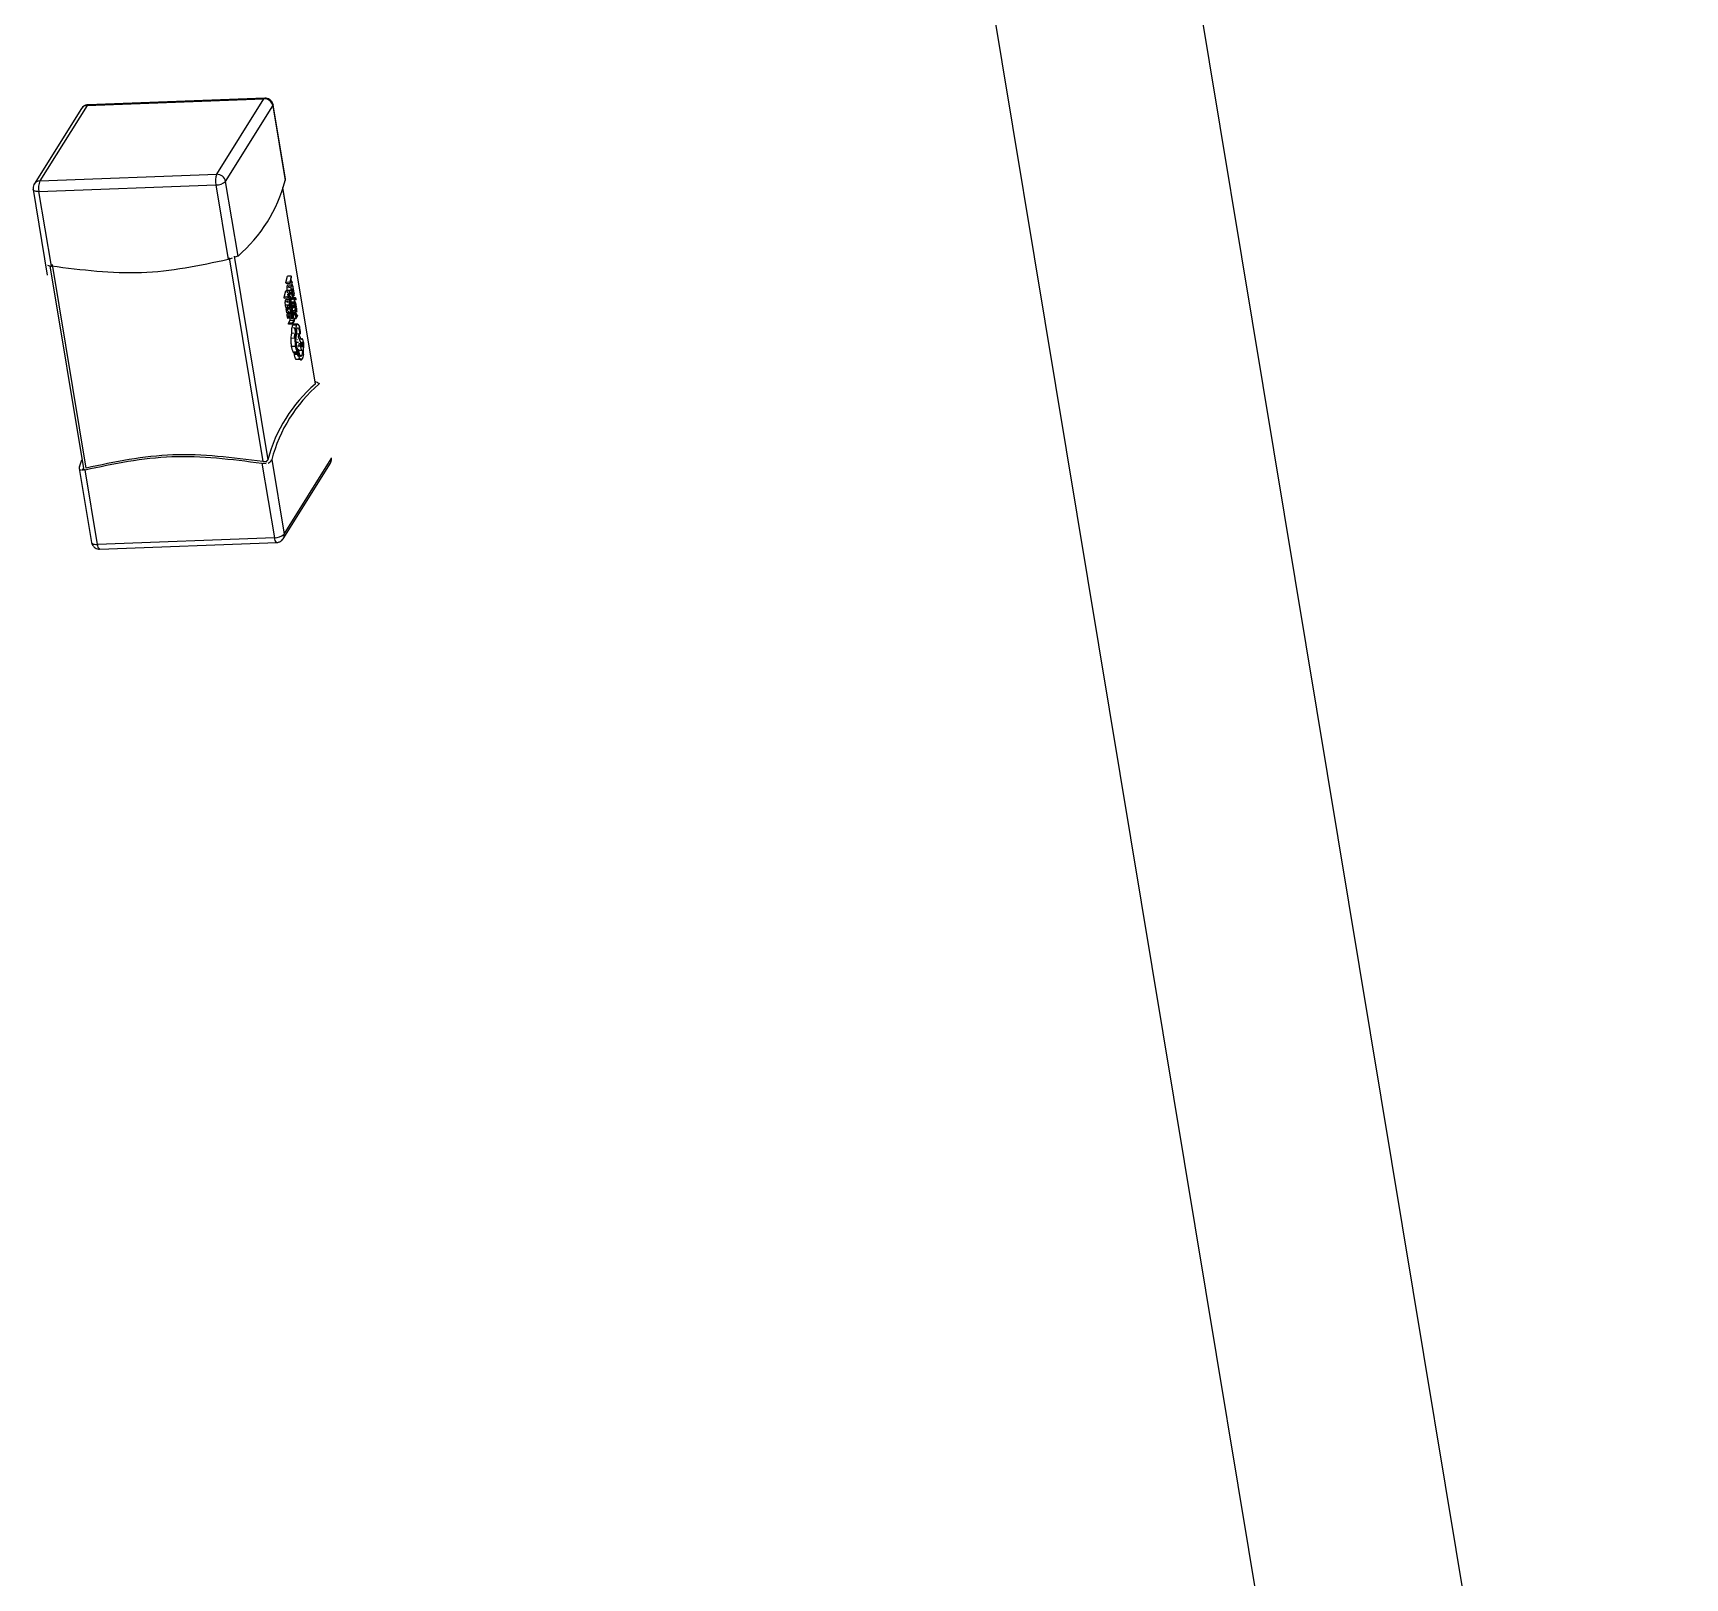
# Model space of a CAD drawing. Header units: millimetres. Extents: x -294 to 2792, y 5 to 1659.
# Drawn here: x 719.866 to 720.687, y 558.675 to 559.442 of the extents above; entities that cross this region are included whole.
import ezdxf

# ---------------------------------------------------------------- set-up
doc = ezdxf.new("R2010")
doc.units = ezdxf.units.MM
doc.layers.get('0').update_dxf_attribs({"lineweight": 18})

msp = doc.modelspace()

# ---------------------------------------------------------------- linework, layer by layer
at = {"color": 7, "linetype": 'Continuous', "lineweight": 25}
for p, q in [((720.6869, 558.00365), (720.23396, 560.7367)), ((720.1524, 560.60634), (720.60534, 557.87329)), ((719.89324, 559.40642), (719.98111, 559.40971)), ((719.98156, 559.41006), (719.8937, 559.40677)), ((719.95766, 559.37224), (719.98111, 559.40971)), ((719.89045, 559.40489), (719.867, 559.36742)), ((719.89324, 559.40642), (719.86979, 559.36894)), ((719.89378, 559.4067), (719.89319, 559.40672)), ((719.96208, 559.36873), (719.98553, 559.40621)), ((719.98553, 559.40621), (719.99168, 559.36912)), ((719.99176, 559.36991), (719.98566, 559.40672)), ((719.86979, 559.36894), (719.95766, 559.37224)), ((719.96823, 559.33164), (719.96208, 559.36873)), ((719.99168, 559.36912), (719.99174, 559.36991)), ((719.86645, 559.36464), (719.87349, 559.32215)), ((719.86938, 559.36366), (719.95724, 559.36696)), ((719.87552, 559.32658), (719.86938, 559.36366)), ((719.95724, 559.36696), (719.96339, 559.32987)), ((719.99036, 559.3655), (720.00651, 559.26801)), ((719.99244, 559.35358), (719.99043, 559.36569)), ((719.87475, 559.32676), (719.89143, 559.22612)), ((719.89278, 559.22635), (719.87603, 559.32739)), ((719.96536, 559.3306), (719.96339, 559.32987)), ((719.9639, 559.33069), (719.98064, 559.22964)), ((719.96632, 559.33157), (719.98306, 559.23053)), ((719.992, 559.31858), (719.9928, 559.32165)), ((719.99391, 559.31865), (719.992, 559.31858)), ((719.99208, 559.31807), (719.992, 559.31858)), ((719.99208, 559.31807), (719.99399, 559.31814)), ((719.99226, 559.31858), (719.99218, 559.31852)), ((719.99471, 559.32172), (719.9928, 559.32165)), ((719.99293, 559.31875), (719.99327, 559.31884)), ((719.99471, 559.32172), (719.99391, 559.31865)), ((719.99391, 559.31865), (719.99399, 559.31814)), ((719.99399, 559.31814), (719.99527, 559.31838)), ((719.99415, 559.31878), (719.99409, 559.31859)), ((719.99409, 559.31859), (719.99417, 559.31865)), ((719.9941, 559.31865), (719.99417, 559.31865)), ((719.99414, 559.31876), (719.99469, 559.31878)), ((719.99449, 559.32003), (719.99415, 559.31878)), ((719.99417, 559.31865), (719.99469, 559.31878)), ((719.99469, 559.31878), (719.99449, 559.32003)), ((719.99458, 559.32036), (719.9948, 559.32119)), ((719.99484, 559.31882), (719.99458, 559.32036)), ((719.9948, 559.32119), (719.99471, 559.32172)), ((719.99518, 559.31891), (719.99482, 559.3189)), ((719.99518, 559.31891), (719.99484, 559.31882)), ((719.99527, 559.31838), (719.99518, 559.31891)), ((719.99113, 559.3113), (719.99193, 559.31438)), ((719.99304, 559.31138), (719.99113, 559.3113)), ((719.99121, 559.31079), (719.99113, 559.3113)), ((719.99121, 559.31079), (719.99312, 559.31086)), ((719.99139, 559.3113), (719.9913, 559.31124)), ((719.99384, 559.31445), (719.99193, 559.31438)), ((719.99389, 559.31005), (719.99198, 559.30998)), ((719.99205, 559.31147), (719.99239, 559.31157)), ((719.99246, 559.31004), (719.99395, 559.31009)), ((719.99449, 559.31618), (719.99258, 559.31611)), ((719.99268, 559.31449), (719.99258, 559.31611)), ((719.99459, 559.31456), (719.99268, 559.31449)), ((719.99285, 559.31343), (719.99268, 559.31449)), ((719.99477, 559.31733), (719.99286, 559.31726)), ((719.99298, 559.31264), (719.9931, 559.31283)), ((719.9933, 559.31073), (719.99298, 559.31264)), ((719.99384, 559.31445), (719.99304, 559.31138)), ((719.99304, 559.31138), (719.99312, 559.31086)), ((719.99312, 559.31086), (719.99439, 559.31111)), ((719.99327, 559.3115), (719.99321, 559.31132)), ((719.99321, 559.31132), (719.9933, 559.31137)), ((719.99323, 559.31137), (719.9933, 559.31137)), ((719.99361, 559.31275), (719.99327, 559.3115)), ((719.99327, 559.31148), (719.99382, 559.3115)), ((719.9933, 559.31137), (719.99382, 559.3115)), ((719.99521, 559.3108), (719.9933, 559.31073)), ((719.99331, 559.31684), (719.9936, 559.31591)), ((719.99334, 559.31731), (719.99482, 559.31737)), ((719.99334, 559.3114), (719.99367, 559.31193)), ((719.99345, 559.31326), (719.99357, 559.31345)), ((719.99367, 559.31193), (719.99345, 559.31326)), ((719.99382, 559.3115), (719.99361, 559.31275)), ((719.99368, 559.3107), (719.99473, 559.31086)), ((719.99376, 559.31022), (719.99368, 559.3107)), ((719.9937, 559.31309), (719.99393, 559.31392)), ((719.99396, 559.31154), (719.9937, 559.31309)), ((719.99501, 559.3129), (719.99374, 559.31286)), ((719.99536, 559.31333), (719.99375, 559.31327)), ((719.99413, 559.31023), (719.99376, 559.31022)), ((719.99489, 559.31271), (719.99377, 559.31267)), ((719.99379, 559.31212), (719.99414, 559.31268)), ((719.99476, 559.3135), (719.9938, 559.31346)), ((719.99393, 559.31392), (719.99384, 559.31445)), ((719.99389, 559.31419), (719.99401, 559.31438)), ((719.99414, 559.31268), (719.99389, 559.31419)), ((719.9943, 559.31164), (719.99395, 559.31162)), ((719.9943, 559.31164), (719.99396, 559.31154)), ((719.99402, 559.30868), (719.99446, 559.31026)), ((719.99567, 559.31029), (719.99414, 559.31023)), ((719.99439, 559.31111), (719.9943, 559.31164)), ((719.99446, 559.31026), (719.99451, 559.31043)), ((719.99449, 559.31618), (719.99459, 559.31456)), ((719.99463, 559.31596), (719.99486, 559.31683)), ((719.99471, 559.31473), (719.99463, 559.31596)), ((719.99467, 559.31541), (719.9956, 559.31545)), ((719.9948, 559.31417), (719.99471, 559.31473)), ((719.99476, 559.3135), (719.9958, 559.31516)), ((719.99548, 559.31352), (719.99476, 559.31349)), ((719.9956, 559.31545), (719.9948, 559.31417)), ((719.99502, 559.31008), (719.99484, 559.31039)), ((719.99486, 559.31683), (719.99522, 559.31692)), ((719.99501, 559.3129), (719.99489, 559.31271)), ((719.99525, 559.31147), (719.99501, 559.3129)), ((719.99505, 559.30979), (719.99502, 559.31008)), ((719.99558, 559.312), (719.99517, 559.31199)), ((719.99521, 559.3108), (719.99625, 559.31246)), ((719.99559, 559.31077), (719.99521, 559.31076)), ((719.99522, 559.31692), (719.99551, 559.31599)), ((719.9958, 559.31427), (719.99523, 559.31425)), ((719.99558, 559.312), (719.99525, 559.31147)), ((719.99664, 559.31093), (719.99526, 559.31088)), ((719.99592, 559.31446), (719.99535, 559.31443)), ((719.99548, 559.31352), (719.99536, 559.31333)), ((719.99536, 559.31333), (719.99558, 559.312)), ((719.9957, 559.31219), (719.99548, 559.31352)), ((719.99551, 559.31599), (719.9956, 559.31545)), ((719.99664, 559.31093), (719.99559, 559.31077)), ((719.99559, 559.31077), (719.99567, 559.31029)), ((719.99561, 559.31273), (719.99605, 559.31275)), ((719.9958, 559.31516), (719.99563, 559.31618)), ((719.99567, 559.31029), (719.99635, 559.31046)), ((719.99605, 559.31275), (719.9957, 559.31219)), ((719.99637, 559.31033), (719.99573, 559.31031)), ((719.99592, 559.31446), (719.9958, 559.31427)), ((719.9958, 559.31427), (719.99605, 559.31275)), ((719.99637, 559.31033), (719.99593, 559.30875)), ((719.99601, 559.30823), (719.99658, 559.31045)), ((719.99642, 559.3105), (719.99635, 559.31046)), ((719.99642, 559.3105), (719.99637, 559.31033)), ((719.99693, 559.31015), (719.9965, 559.31014)), ((719.99658, 559.31045), (719.99675, 559.31046)), ((719.99675, 559.31046), (719.99693, 559.31015)), ((719.99693, 559.31015), (719.99696, 559.30986)), ((719.99696, 559.30986), (719.99707, 559.31005)), ((719.99707, 559.31005), (719.99704, 559.31037)), ((719.99362, 559.3089), (719.99171, 559.30883)), ((719.9918, 559.30721), (719.99171, 559.30883)), ((719.99371, 559.30728), (719.9918, 559.30721)), ((719.99198, 559.30615), (719.9918, 559.30721)), ((719.99389, 559.30622), (719.99198, 559.30615)), ((719.99211, 559.30537), (719.99223, 559.30556)), ((719.99402, 559.30544), (719.99211, 559.30537)), ((719.99243, 559.30345), (719.99211, 559.30537)), ((719.99414, 559.30563), (719.99223, 559.30556)), ((719.99434, 559.30352), (719.99243, 559.30345)), ((719.99244, 559.30957), (719.99273, 559.30864)), ((719.99247, 559.30412), (719.9928, 559.30465)), ((719.99257, 559.30275), (719.99271, 559.30297)), ((719.99448, 559.30282), (719.99257, 559.30275)), ((719.99268, 559.3018), (719.99257, 559.30275)), ((719.99258, 559.30598), (719.9927, 559.30617)), ((719.99449, 559.30605), (719.99258, 559.30598)), ((719.9928, 559.30465), (719.99258, 559.30598)), ((719.99459, 559.30187), (719.99268, 559.3018)), ((719.99462, 559.30305), (719.99271, 559.30297)), ((719.99292, 559.30484), (719.99327, 559.3054)), ((719.99301, 559.30692), (719.99313, 559.30711)), ((719.99327, 559.3054), (719.99301, 559.30692)), ((719.99342, 559.30409), (719.99354, 559.3043)), ((719.99364, 559.30325), (719.99342, 559.30409)), ((719.99346, 559.30128), (719.99369, 559.30212)), ((719.99362, 559.3089), (719.99371, 559.30728)), ((719.99555, 559.30332), (719.99364, 559.30325)), ((719.99369, 559.30212), (719.99364, 559.30325)), ((719.99371, 559.30728), (719.99389, 559.30622)), ((719.99376, 559.30868), (719.99398, 559.30955)), ((719.99384, 559.30745), (719.99376, 559.30868)), ((719.99379, 559.30813), (719.99473, 559.30817)), ((719.99393, 559.30689), (719.99384, 559.30745)), ((719.99389, 559.30622), (719.99493, 559.30788)), ((719.99461, 559.30624), (719.99389, 559.30622)), ((719.99473, 559.30817), (719.99393, 559.30689)), ((719.99398, 559.30955), (719.99435, 559.30964)), ((719.9941, 559.30816), (719.99402, 559.30868)), ((719.99414, 559.30563), (719.99402, 559.30544)), ((719.99402, 559.30544), (719.99434, 559.30352)), ((719.99438, 559.30419), (719.99414, 559.30563)), ((719.99418, 559.30781), (719.9943, 559.30802)), ((719.99425, 559.30713), (719.99418, 559.30781)), ((719.99443, 559.30649), (719.99425, 559.30713)), ((719.99471, 559.30472), (719.99429, 559.30471)), ((719.99434, 559.30352), (719.99537, 559.30518)), ((719.99435, 559.30964), (719.99464, 559.30871)), ((719.99492, 559.30699), (719.99436, 559.30697)), ((719.99471, 559.30472), (719.99438, 559.30419)), ((719.99464, 559.30645), (719.99443, 559.30649)), ((719.99504, 559.30718), (719.99447, 559.30716)), ((719.99462, 559.30305), (719.99448, 559.30282)), ((719.99448, 559.30282), (719.99459, 559.30187)), ((719.99461, 559.30624), (719.99449, 559.30605)), ((719.99458, 559.30843), (719.99468, 559.30878)), ((719.99459, 559.30767), (719.99458, 559.30843)), ((719.9946, 559.30712), (719.99459, 559.30767)), ((719.99471, 559.30207), (719.99462, 559.30305)), ((719.99464, 559.30871), (719.99473, 559.30817)), ((719.99491, 559.30371), (719.99468, 559.30451)), ((719.99469, 559.30236), (719.99481, 559.30255)), ((719.995, 559.30045), (719.99469, 559.30236)), ((719.99499, 559.30124), (719.99471, 559.30207)), ((719.99472, 559.30414), (719.99533, 559.30417)), ((719.99474, 559.30546), (719.99518, 559.30547)), ((719.99493, 559.30788), (719.99476, 559.3089)), ((719.99593, 559.30875), (719.99479, 559.30871)), ((719.99481, 559.30592), (719.99528, 559.30668)), ((719.99518, 559.30547), (719.99483, 559.30491)), ((719.99545, 559.30437), (719.99485, 559.30435)), ((719.99601, 559.30823), (719.99488, 559.30819)), ((719.99505, 559.30473), (719.99489, 559.30546)), ((719.99621, 559.30809), (719.9949, 559.30804)), ((719.99609, 559.30789), (719.9949, 559.30784)), ((719.99504, 559.30718), (719.99492, 559.30699)), ((719.99492, 559.30699), (719.99518, 559.30547)), ((719.99502, 559.30705), (719.99496, 559.30793)), ((719.9966, 559.30458), (719.99496, 559.30452)), ((719.99616, 559.30721), (719.99504, 559.30716)), ((719.99537, 559.30518), (719.99504, 559.30718)), ((719.99634, 559.30656), (719.99515, 559.30652)), ((719.99655, 559.30652), (719.99516, 559.30647)), ((719.99516, 559.30298), (719.99527, 559.30317)), ((719.99538, 559.30165), (719.99516, 559.30298)), ((719.99672, 559.30599), (719.99525, 559.30593)), ((719.99545, 559.30437), (719.99533, 559.30417)), ((719.99533, 559.30417), (719.99555, 559.30332)), ((719.9956, 559.30219), (719.99537, 559.30135)), ((719.99568, 559.30344), (719.99545, 559.30437)), ((719.99546, 559.30086), (719.99575, 559.30194)), ((719.99549, 559.30184), (719.99584, 559.3024)), ((719.99555, 559.30332), (719.9956, 559.30219)), ((719.99559, 559.30391), (719.99571, 559.3041)), ((719.99584, 559.3024), (719.99559, 559.30391)), ((719.99682, 559.30378), (719.99561, 559.30373)), ((719.99575, 559.30194), (719.99568, 559.30344)), ((719.99718, 559.30324), (719.9957, 559.30318)), ((719.99707, 559.30305), (719.9957, 559.303)), ((719.99672, 559.30262), (719.99572, 559.30259)), ((719.9966, 559.30243), (719.99573, 559.3024)), ((719.99593, 559.30875), (719.99601, 559.30823)), ((719.99649, 559.3085), (719.99608, 559.30848)), ((719.99621, 559.30809), (719.99609, 559.30789)), ((719.99609, 559.30789), (719.99616, 559.30721)), ((719.99616, 559.30721), (719.99634, 559.30656)), ((719.99659, 559.30885), (719.99617, 559.30883)), ((719.99627, 559.30733), (719.99621, 559.30809)), ((719.99636, 559.30701), (719.99627, 559.30733)), ((719.99719, 559.30675), (719.9963, 559.30672)), ((719.99634, 559.30656), (719.99655, 559.30652)), ((719.99696, 559.30986), (719.99642, 559.30984)), ((719.99659, 559.30885), (719.99649, 559.3085)), ((719.99649, 559.3085), (719.9965, 559.30774)), ((719.9965, 559.30774), (719.99651, 559.30719)), ((719.99655, 559.30652), (719.99664, 559.30684)), ((719.9968, 559.30881), (719.99658, 559.3088)), ((719.9968, 559.30881), (719.99659, 559.30885)), ((719.99672, 559.30262), (719.9966, 559.30243)), ((719.9966, 559.30243), (719.99691, 559.30052)), ((719.99665, 559.30757), (719.99663, 559.30816)), ((719.99664, 559.30684), (719.99665, 559.30757)), ((719.99693, 559.30712), (719.99664, 559.30711)), ((719.99696, 559.3048), (719.9967, 559.30479)), ((719.99719, 559.30675), (719.99672, 559.30599)), ((719.99695, 559.30119), (719.99672, 559.30262)), ((719.99699, 559.30813), (719.9968, 559.30881)), ((719.9968, 559.30553), (719.99696, 559.3048)), ((719.99682, 559.30378), (719.99694, 559.30398)), ((719.99684, 559.3042), (719.9972, 559.30422)), ((719.99762, 559.30418), (719.99686, 559.30415)), ((719.99687, 559.308), (719.99693, 559.30712)), ((719.99729, 559.30172), (719.99687, 559.30171)), ((719.9969, 559.30569), (719.99697, 559.30581)), ((719.99703, 559.30511), (719.9969, 559.30569)), ((719.99691, 559.30052), (719.99795, 559.30218)), ((719.99693, 559.30712), (719.99706, 559.30734)), ((719.9975, 559.30399), (719.99693, 559.30397)), ((719.99729, 559.30172), (719.99695, 559.30119)), ((719.9973, 559.30544), (719.99696, 559.30543)), ((719.99706, 559.30734), (719.99699, 559.30813)), ((719.99715, 559.30585), (719.997, 559.30584)), ((719.99732, 559.30503), (719.99705, 559.30502)), ((719.99718, 559.30324), (719.99707, 559.30305)), ((719.99713, 559.30475), (719.99726, 559.30476)), ((719.9974, 559.30191), (719.99718, 559.30324)), ((719.99727, 559.30629), (719.99719, 559.30675)), ((719.99732, 559.30245), (719.99775, 559.30247)), ((719.99775, 559.30247), (719.9974, 559.30191)), ((719.99762, 559.30418), (719.9975, 559.30399)), ((719.99497, 559.30075), (719.99306, 559.30068)), ((719.99308, 559.30117), (719.99346, 559.30128)), ((719.99328, 559.2983), (719.9942, 559.29977)), ((719.99519, 559.29837), (719.99328, 559.2983)), ((719.99336, 559.29782), (719.99328, 559.2983)), ((719.99527, 559.29789), (719.99336, 559.29782)), ((719.99395, 559.30125), (719.99407, 559.30144)), ((719.9942, 559.29977), (719.99395, 559.30125)), ((719.9942, 559.29977), (719.99611, 559.29984)), ((719.99537, 559.30135), (719.99499, 559.30124)), ((719.99504, 559.30112), (719.99538, 559.30165)), ((719.99611, 559.29984), (719.99519, 559.29837)), ((719.99519, 559.29837), (719.99527, 559.29789)), ((719.99527, 559.29789), (719.99631, 559.29955)), ((719.99552, 559.29742), (719.99743, 559.29749)), ((719.99586, 559.30132), (719.99558, 559.30131)), ((719.99598, 559.30151), (719.99563, 559.30149)), ((719.99598, 559.30151), (719.99586, 559.30132)), ((719.99586, 559.30132), (719.99611, 559.29984)), ((719.99631, 559.29955), (719.99598, 559.30151)), ((719.99789, 559.29785), (719.99598, 559.29778)), ((719.99691, 559.30052), (719.99615, 559.30049)), ((719.99688, 559.29363), (719.99668, 559.29482)), ((719.9986, 559.29489), (719.99879, 559.2937)), ((719.99879, 559.2937), (719.99881, 559.29353)), ((719.99928, 559.29421), (719.99902, 559.29577)), ((719.99464, 559.29091), (719.99655, 559.29098)), ((719.99676, 559.28678), (719.99485, 559.28671)), ((719.99689, 559.29334), (719.99498, 559.29327)), ((719.99622, 559.29146), (719.99647, 559.29291)), ((719.99732, 559.28875), (719.99622, 559.29146)), ((719.99827, 559.28879), (719.99732, 559.28875)), ((719.99838, 559.29298), (719.99747, 559.29294)), ((719.99751, 559.29268), (719.99747, 559.29289)), ((719.99763, 559.29008), (719.9977, 559.2902)), ((719.99786, 559.28709), (719.99977, 559.28716)), ((719.99838, 559.29298), (719.99813, 559.29154)), ((719.99813, 559.29154), (719.99923, 559.28882)), ((719.99954, 559.29015), (719.99838, 559.29298)), ((720.00035, 559.28808), (719.99844, 559.28801)), ((719.99961, 559.29027), (719.99949, 559.29027)), ((719.99961, 559.29027), (719.99954, 559.29015)), ((719.99757, 559.28407), (719.99566, 559.284)), ((719.99618, 559.28336), (719.99566, 559.284)), ((719.99809, 559.28343), (719.99618, 559.28336)), ((719.99626, 559.28273), (719.99618, 559.28336)), ((719.99817, 559.2828), (719.99626, 559.28273)), ((719.99903, 559.28033), (719.99712, 559.28026)), ((719.99757, 559.28407), (719.99809, 559.28343)), ((719.99809, 559.28343), (719.99817, 559.2828)), ((720.00008, 559.28043), (719.99817, 559.28036)), ((719.99861, 559.28353), (719.99849, 559.28511)), ((720.0002, 559.28474), (719.99852, 559.28468)), ((719.99979, 559.28207), (719.99908, 559.28205)), ((720.00651, 559.26801), (720.00659, 559.26813)), ((719.88947, 559.22702), (719.89071, 559.23046)), ((719.98013, 559.22883), (719.98628, 559.19174)), ((719.98013, 559.22883), (719.98225, 559.22868)), ((719.98219, 559.22962), (719.98263, 559.22927)), ((719.98497, 559.2306), (719.99112, 559.19352)), ((719.99069, 559.19125), (720.01414, 559.22873)), ((719.99112, 559.19352), (720.01457, 559.231)), ((719.88939, 559.22623), (719.89549, 559.18943)), ((719.89094, 559.22584), (719.89163, 559.22623)), ((719.89841, 559.18845), (719.89227, 559.22554)), ((719.98628, 559.19174), (719.89841, 559.18845)), ((719.89958, 559.18608), (719.98745, 559.18938)), ((719.98719, 559.18945), (719.98795, 559.18943))]:
    msp.add_line(p, q, dxfattribs=at)
for points in [[(719.98566, 559.40672), (719.98566, 559.40652), (719.98553, 559.40621)], [(719.86938, 559.36366), (719.86865, 559.36367), (719.86799, 559.36373), (719.86743, 559.36386), (719.86697, 559.36404), (719.86665, 559.36427), (719.86648, 559.36454), (719.86645, 559.36464)], [(720.01457, 559.231), (720.01469, 559.23131), (720.01469, 559.23151)], [(719.89549, 559.18943), (719.89551, 559.18933), (719.89569, 559.18906), (719.89601, 559.18883), (719.89646, 559.18865), (719.89703, 559.18852), (719.89769, 559.18846), (719.89841, 559.18845)]]:
    msp.add_lwpolyline(points, dxfattribs=at)
for centre, radius, start, end in [((719.98162, 559.40951), 0.000558, 96.05279, 158.15447), ((719.98125, 559.40535), 0.00437, 11.31627, 91.88831), ((719.89328, 559.40304), 0.00338, 90.72753, 146.77623), ((719.89376, 559.40621), 0.000559, 96.55422, 158.07791), ((719.86983, 559.36556), 0.00338, 90.73465, 146.39965), ((719.87847, 559.36561), 0.0093, 158.96821, 192.05159), ((719.96634, 559.3689), 0.0093, 158.96821, 192.05159), ((719.95752, 559.37369), 0.00674, 267.64387, 312.58732), ((719.9578, 559.36787), 0.00437, 11.31627, 91.88831), ((719.91965, 559.38811), 0.07449, 310.70311, 345.22918), ((720.05509, 559.21154), 0.07449, 130.70311, 165.22918), ((720.057, 559.21161), 0.07449, 130.70311, 165.22918), ((720.01139, 559.23042), 0.00323, 328.3562, 10.17537), ((719.90104, 559.18828), 0.00263, 176.18542, 236.38044), ((719.98892, 559.19157), 0.00264, 176.26832, 236.15225), ((719.98656, 559.19848), 0.00674, 267.64387, 312.58732), ((719.98794, 559.19295), 0.00323, 327.97238, 10.17993)]:
    msp.add_arc(centre, radius, start, end, dxfattribs=at)
for points, knots in [([(719.98562, 559.40671), (719.98562, 559.40679), (719.98562, 559.40736), (719.98506, 559.40839), (719.98401, 559.40944), (719.98278, 559.41003), (719.98198, 559.41), (719.98165, 559.40999)], [0, 0, 0, 0, 0.000222355, 0.001769783, 0.003367399, 0.004781718, 0.005795422, 0.005795422, 0.005795422, 0.005795422]), ([(719.89319, 559.40672), (719.8927, 559.40658), (719.89196, 559.40637), (719.89105, 559.4057), (719.8907, 559.40519), (719.8905, 559.4049)], [0, 0, 0, 0, 0.001520036, 0.002319337, 0.003382694, 0.003382694, 0.003382694, 0.003382694]), ([(719.86705, 559.36742), (719.86699, 559.36736), (719.86665, 559.36693), (719.86636, 559.36595), (719.86644, 559.36506), (719.86648, 559.36464)], [0, 0, 0, 0, 0.000247285, 0.001684348, 0.002966857, 0.002966857, 0.002966857, 0.002966857]), ([(719.96823, 559.33164), (719.96805, 559.33156), (719.96769, 559.33138), (719.96691, 559.33119), (719.96641, 559.3311), (719.96632, 559.33109)], [0, 0, 0, 0, 0.000895094, 0.001790491, 0.002004002, 0.002004002, 0.002004002, 0.002004002]), ([(719.99171, 559.30883), (719.99174, 559.30907), (719.99179, 559.30956), (719.99192, 559.30984), (719.99198, 559.30998)], [0, 0, 0, 0, 0.000582269, 0.001194799, 0.001194799, 0.001194799, 0.001194799]), ([(719.99198, 559.30998), (719.99206, 559.31007), (719.99222, 559.31024), (719.99238, 559.3101), (719.99246, 559.31004)], [0, 0, 0, 0, 0.0003449408, 0.0006698384, 0.0006698384, 0.0006698384, 0.0006698384]), ([(719.99258, 559.31611), (719.99261, 559.31635), (719.99266, 559.31684), (719.99279, 559.31711), (719.99286, 559.31726)], [0, 0, 0, 0, 0.000582269, 0.001194799, 0.001194799, 0.001194799, 0.001194799]), ([(719.99286, 559.31726), (719.99294, 559.31735), (719.99309, 559.31752), (719.99326, 559.31738), (719.99334, 559.31731)], [0, 0, 0, 0, 0.0003449408, 0.0006698384, 0.0006698384, 0.0006698384, 0.0006698384]), ([(719.99389, 559.31005), (719.99383, 559.30991), (719.9937, 559.30963), (719.99365, 559.30914), (719.99362, 559.3089)], [0, 0, 0, 0, 0.000612531, 0.001194799, 0.001194799, 0.001194799, 0.001194799]), ([(719.99437, 559.31011), (719.99429, 559.31018), (719.99413, 559.31031), (719.99397, 559.31014), (719.99389, 559.31005)], [0, 0, 0, 0, 0.0003248977, 0.0006698384, 0.0006698384, 0.0006698384, 0.0006698384]), ([(719.99476, 559.3089), (719.9947, 559.30916), (719.9946, 559.30966), (719.99445, 559.30996), (719.99437, 559.31011)], [0, 0, 0, 0, 0.000663033, 0.001280313, 0.001280313, 0.001280313, 0.001280313]), ([(719.99477, 559.31733), (719.9947, 559.31719), (719.99457, 559.31691), (719.99452, 559.31642), (719.99449, 559.31618)], [0, 0, 0, 0, 0.000612531, 0.001194799, 0.001194799, 0.001194799, 0.001194799]), ([(719.99525, 559.31739), (719.99517, 559.31745), (719.995, 559.31759), (719.99485, 559.31742), (719.99477, 559.31733)], [0, 0, 0, 0, 0.0003248977, 0.0006698384, 0.0006698384, 0.0006698384, 0.0006698384]), ([(719.99563, 559.31618), (719.99558, 559.31644), (719.99548, 559.31694), (719.99532, 559.31724), (719.99525, 559.31739)], [0, 0, 0, 0, 0.000663033, 0.001280313, 0.001280313, 0.001280313, 0.001280313]), ([(719.99704, 559.31037), (719.99701, 559.31045), (719.99697, 559.31063), (719.99687, 559.31081), (719.99676, 559.31092), (719.99668, 559.31093), (719.99664, 559.31093)], [0, 0, 0, 0, 0.0001683148, 0.0003406136, 0.0005318669, 0.0007532327, 0.0007532327, 0.0007532327, 0.0007532327]), ([(719.99306, 559.30068), (719.99298, 559.30081), (719.99283, 559.30108), (719.99273, 559.30156), (719.99268, 559.3018)], [0, 0, 0, 0, 0.000586514, 0.001195807, 0.001195807, 0.001195807, 0.001195807]), ([(719.99455, 559.30691), (719.99456, 559.30693), (719.99458, 559.30697), (719.99459, 559.30705), (719.9946, 559.3071), (719.9946, 559.30712)], [0, 0, 0, 0, 0.0001150079, 0.0001677232, 0.0002207258, 0.0002207258, 0.0002207258, 0.0002207258]), ([(719.99459, 559.30187), (719.99464, 559.30163), (719.99474, 559.30115), (719.99489, 559.30089), (719.99497, 559.30075)], [0, 0, 0, 0, 0.000609293, 0.001195807, 0.001195807, 0.001195807, 0.001195807]), ([(719.99468, 559.30451), (719.99467, 559.30465), (719.99464, 559.30486), (719.99464, 559.30514), (719.99465, 559.30533), (719.99467, 559.3055), (719.99472, 559.30572), (719.99477, 559.30584), (719.99481, 559.30592)], [0, 0, 0, 0, 0.00037732, 0.000544704, 0.000706195, 0.000869385, 0.001041643, 0.001436121, 0.001436121, 0.001436121, 0.001436121]), ([(719.99496, 559.30793), (719.99495, 559.308), (719.99492, 559.30812), (719.99488, 559.30825), (719.99482, 559.30833), (719.99479, 559.30832), (719.99477, 559.30832)], [0, 0, 0, 0, 0.0001412582, 0.0002604163, 0.0003674781, 0.0004758507, 0.0004758507, 0.0004758507, 0.0004758507]), ([(719.99544, 559.30423), (719.9954, 559.3042), (719.99534, 559.30415), (719.99523, 559.30422), (719.99513, 559.30442), (719.99508, 559.30462), (719.99505, 559.30473)], [0, 0, 0, 0, 0.0001984207, 0.000381777, 0.0005744576, 0.0007978171, 0.0007978171, 0.0007978171, 0.0007978171]), ([(719.99646, 559.30698), (719.99645, 559.30697), (719.99644, 559.30695), (719.99641, 559.30695), (719.99639, 559.30696), (719.99637, 559.30699), (719.99636, 559.30701)], [0, 0, 0, 0, 0.000035119, 0.0000686221, 0.0001027982, 0.0001398115, 0.0001398115, 0.0001398115, 0.0001398115]), ([(719.99651, 559.30719), (719.99651, 559.30717), (719.9965, 559.30712), (719.99649, 559.30704), (719.99647, 559.30701), (719.99646, 559.30698)], [0, 0, 0, 0, 0.0000530026, 0.0001057178, 0.0002207258, 0.0002207258, 0.0002207258, 0.0002207258]), ([(719.99672, 559.30599), (719.99669, 559.30595), (719.99665, 559.30588), (719.99659, 559.30571), (719.99656, 559.30553), (719.99654, 559.3053), (719.99654, 559.30511), (719.99655, 559.30486), (719.99658, 559.3047), (719.9966, 559.30458)], [0, 0, 0, 0, 0.000236537, 0.000404941, 0.000676748, 0.000802158, 0.001021939, 0.001135783, 0.001443064, 0.001443064, 0.001443064, 0.001443064]), ([(719.9966, 559.30458), (719.9966, 559.30454), (719.99662, 559.30445), (719.99664, 559.30433), (719.99667, 559.30421), (719.9967, 559.3041), (719.99673, 559.30399), (719.99677, 559.30388), (719.9968, 559.30382), (719.99682, 559.30378)], [0, 0, 0, 0, 0.0001129195, 0.0002258489, 0.0003387887, 0.0004517388, 0.0005646976, 0.0006776626, 0.0008349388, 0.0008349388, 0.0008349388, 0.0008349388]), ([(719.99663, 559.30816), (719.99663, 559.30819), (719.99664, 559.30824), (719.99665, 559.3083), (719.99666, 559.30836), (719.99668, 559.30838), (719.99668, 559.30839)], [0, 0, 0, 0, 0.0000619787, 0.0001202989, 0.000178619, 0.0002405973, 0.0002405973, 0.0002405973, 0.0002405973]), ([(719.99668, 559.30839), (719.9967, 559.30839), (719.99673, 559.3084), (719.99679, 559.30832), (719.99683, 559.30819), (719.99686, 559.30807), (719.99687, 559.308)], [0, 0, 0, 0, 0.0001083726, 0.0002154344, 0.0003345925, 0.0004758507, 0.0004758507, 0.0004758507, 0.0004758507]), ([(719.99671, 559.30471), (719.9967, 559.30478), (719.99668, 559.30487), (719.99668, 559.30503), (719.99668, 559.30513), (719.99669, 559.30526), (719.99672, 559.30535), (719.99675, 559.30545), (719.99678, 559.3055), (719.9968, 559.30553)], [0, 0, 0, 0, 0.0001818459, 0.000245162, 0.0003700523, 0.0004309769, 0.0005894333, 0.0006715484, 0.0008507408, 0.0008507408, 0.0008507408, 0.0008507408]), ([(719.99694, 559.30398), (719.99693, 559.304), (719.9969, 559.30405), (719.99687, 559.30412), (719.99683, 559.30421), (719.9968, 559.30431), (719.99677, 559.30441), (719.99674, 559.30454), (719.99672, 559.30465), (719.99671, 559.30471)], [0, 0, 0, 0, 0.0001027713, 0.0002055578, 0.0003083593, 0.0004111734, 0.0005139951, 0.0006168177, 0.0007673661, 0.0007673661, 0.0007673661, 0.0007673661]), ([(719.99696, 559.3048), (719.99698, 559.30473), (719.997, 559.30461), (719.99704, 559.30448), (719.99708, 559.30438), (719.99713, 559.30428), (719.99718, 559.30422), (719.99723, 559.30421), (719.99729, 559.30422), (719.99732, 559.30427), (719.99735, 559.3043)], [0, 0, 0, 0, 0.0001366662, 0.0002435005, 0.0002968524, 0.0003838988, 0.000536038, 0.000609029, 0.0006819765, 0.0008396721, 0.0008396721, 0.0008396721, 0.0008396721]), ([(719.99697, 559.30581), (719.99698, 559.30582), (719.99699, 559.30584), (719.99702, 559.30587), (719.99704, 559.30588), (719.99707, 559.30589), (719.9971, 559.30589), (719.99713, 559.30588), (719.99714, 559.30586), (719.99715, 559.30585)], [0, 0, 0, 0, 0.0000326899, 0.000065387, 0.0000980921, 0.0001308047, 0.0001635225, 0.0001993368, 0.00023573, 0.00023573, 0.00023573, 0.00023573]), ([(719.99715, 559.30473), (719.99714, 559.30474), (719.99713, 559.30476), (719.99711, 559.3048), (719.99709, 559.30485), (719.99708, 559.3049), (719.99706, 559.30495), (719.99705, 559.30502), (719.99703, 559.30507), (719.99703, 559.30511)], [0, 0, 0, 0, 0.0000617581, 0.0000924692, 0.0001539605, 0.0002153919, 0.0002460828, 0.0003074797, 0.0003975587, 0.0003975587, 0.0003975587, 0.0003975587]), ([(719.99715, 559.30585), (719.99716, 559.30584), (719.99718, 559.30582), (719.9972, 559.30578), (719.99722, 559.30573), (719.99724, 559.30568), (719.99726, 559.30561), (719.99728, 559.30553), (719.99729, 559.30547), (719.9973, 559.30544)], [0, 0, 0, 0, 0.0000592974, 0.0001186108, 0.0001779355, 0.0002372631, 0.000296584, 0.000355891, 0.0004381742, 0.0004381742, 0.0004381742, 0.0004381742]), ([(719.99726, 559.30476), (719.99725, 559.30475), (719.99724, 559.30473), (719.99722, 559.30471), (719.9972, 559.3047), (719.99719, 559.3047), (719.99718, 559.30471), (719.99716, 559.30471), (719.99715, 559.30472), (719.99715, 559.30473)], [0, 0, 0, 0, 0.0000381737, 0.0000572328, 0.0000762972, 0.0000953674, 0.0001144426, 0.0001239677, 0.000149251, 0.000149251, 0.000149251, 0.000149251]), ([(719.99742, 559.30549), (719.99742, 559.30554), (719.9974, 559.30564), (719.99736, 559.30578), (719.99733, 559.30588), (719.99729, 559.30596), (719.99725, 559.30602), (719.99722, 559.30605), (719.99721, 559.30606)], [0, 0, 0, 0, 0.0001189064, 0.0002334489, 0.0003372202, 0.000439659, 0.0005300452, 0.0006220993, 0.0006220993, 0.0006220993, 0.0006220993]), ([(719.99732, 559.30503), (719.99732, 559.30502), (719.99732, 559.30498), (719.99732, 559.30494), (719.99731, 559.3049), (719.9973, 559.30486), (719.99729, 559.30482), (719.99728, 559.30479), (719.99727, 559.30477), (719.99726, 559.30476)], [0, 0, 0, 0, 0.0000376033, 0.0000752178, 0.0001128409, 0.0001504662, 0.0001880867, 0.0002256973, 0.0002830438, 0.0002830438, 0.0002830438, 0.0002830438]), ([(719.9973, 559.30544), (719.9973, 559.30542), (719.99731, 559.30538), (719.99731, 559.30533), (719.99732, 559.30527), (719.99732, 559.30521), (719.99733, 559.30515), (719.99733, 559.30509), (719.99732, 559.30505), (719.99732, 559.30503)], [0, 0, 0, 0, 0.0000580396, 0.0001160908, 0.0001741568, 0.0002322401, 0.000290341, 0.0003496391, 0.0004099293, 0.0004099293, 0.0004099293, 0.0004099293]), ([(719.99735, 559.3043), (719.99736, 559.30433), (719.99738, 559.30436), (719.99741, 559.30443), (719.99742, 559.30447), (719.99744, 559.30454), (719.99745, 559.30461), (719.99746, 559.30469), (719.99747, 559.30475), (719.99747, 559.30478)], [0, 0, 0, 0, 0.0001321662, 0.000165106, 0.0002310618, 0.0002970369, 0.0003630249, 0.0004304614, 0.0004990029, 0.0004990029, 0.0004990029, 0.0004990029]), ([(719.99747, 559.30478), (719.99747, 559.30482), (719.99747, 559.30488), (719.99747, 559.30498), (719.99747, 559.30508), (719.99746, 559.30518), (719.99745, 559.30528), (719.99744, 559.30539), (719.99743, 559.30545), (719.99742, 559.30549)], [0, 0, 0, 0, 0.00009846, 0.0001969191, 0.0002953603, 0.0003937734, 0.0004921561, 0.0006002048, 0.0007090681, 0.0007090681, 0.0007090681, 0.0007090681]), ([(719.99498, 559.29327), (719.99497, 559.29372), (719.99494, 559.29457), (719.99502, 559.29576), (719.99522, 559.29676), (719.99541, 559.2972), (719.99552, 559.29742)], [0, 0, 0, 0, 0.001120181, 0.002134082, 0.003141285, 0.004243191, 0.004243191, 0.004243191, 0.004243191]), ([(719.99497, 559.30075), (719.99505, 559.3007), (719.99522, 559.30058), (719.99538, 559.30077), (719.99546, 559.30086)], [0, 0, 0, 0, 0.0003231992, 0.0006725941, 0.0006725941, 0.0006725941, 0.0006725941]), ([(719.99668, 559.29482), (719.99663, 559.29507), (719.99651, 559.29554), (719.99628, 559.29597), (719.99603, 559.29607), (719.99588, 559.29589), (719.9958, 559.2958)], [0, 0, 0, 0, 0.000496263, 0.0009262, 0.001357619, 0.001857724, 0.001857724, 0.001857724, 0.001857724]), ([(719.99743, 559.29749), (719.99732, 559.29727), (719.99713, 559.29683), (719.99693, 559.29584), (719.99685, 559.29464), (719.99688, 559.29379), (719.99689, 559.29334)], [0, 0, 0, 0, 0.001101906, 0.002109109, 0.00312301, 0.004243191, 0.004243191, 0.004243191, 0.004243191]), ([(719.99747, 559.29289), (719.99743, 559.2932), (719.99738, 559.29365), (719.99736, 559.29424), (719.99738, 559.29464), (719.99742, 559.29501), (719.99752, 559.29547), (719.99763, 559.29571), (719.99771, 559.29587)], [0, 0, 0, 0, 0.000818274, 0.001176715, 0.001518696, 0.001860677, 0.002219118, 0.003037392, 0.003037392, 0.003037392, 0.003037392]), ([(719.99771, 559.29587), (719.99779, 559.29596), (719.99794, 559.29614), (719.99819, 559.29604), (719.99842, 559.29561), (719.99854, 559.29514), (719.9986, 559.29489)], [0, 0, 0, 0, 0.000500105, 0.000931524, 0.001361461, 0.001857724, 0.001857724, 0.001857724, 0.001857724]), ([(719.99902, 559.29577), (719.99892, 559.29618), (719.99872, 559.297), (719.99843, 559.29743), (719.99829, 559.29764)], [0, 0, 0, 0, 0.001014281, 0.002038995, 0.002038995, 0.002038995, 0.002038995]), ([(719.99881, 559.29353), (719.99884, 559.29343), (719.99888, 559.29325), (719.99897, 559.29306), (719.99908, 559.293), (719.99914, 559.29305), (719.99917, 559.29308)], [0, 0, 0, 0, 0.0001965211, 0.0003708315, 0.000545142, 0.0007416631, 0.0007416631, 0.0007416631, 0.0007416631]), ([(719.99917, 559.29308), (719.9992, 559.29315), (719.99925, 559.29328), (719.99929, 559.29355), (719.9993, 559.29388), (719.99929, 559.29409), (719.99928, 559.29421)], [0, 0, 0, 0, 0.000303172, 0.000575067, 0.000846586, 0.001148748, 0.001148748, 0.001148748, 0.001148748]), ([(719.99485, 559.28671), (719.99476, 559.28739), (719.99459, 559.28877), (719.99462, 559.29019), (719.99464, 559.29091)], [0, 0, 0, 0, 0.002087017, 0.004219234, 0.004219234, 0.004219234, 0.004219234]), ([(719.99464, 559.29091), (719.99468, 559.29135), (719.99475, 559.29222), (719.99491, 559.29292), (719.99498, 559.29327)], [0, 0, 0, 0, 0.001215874, 0.00238647, 0.00238647, 0.00238647, 0.00238647]), ([(719.99566, 559.284), (719.9955, 559.28437), (719.99518, 559.28509), (719.99496, 559.28617), (719.99485, 559.28671)], [0, 0, 0, 0, 0.001431227, 0.002843804, 0.002843804, 0.002843804, 0.002843804]), ([(719.99655, 559.29098), (719.99653, 559.29027), (719.9965, 559.28884), (719.99667, 559.28746), (719.99676, 559.28678)], [0, 0, 0, 0, 0.002132217, 0.004219234, 0.004219234, 0.004219234, 0.004219234]), ([(719.99689, 559.29334), (719.99682, 559.29299), (719.99666, 559.29229), (719.99659, 559.29143), (719.99655, 559.29098)], [0, 0, 0, 0, 0.001170596, 0.00238647, 0.00238647, 0.00238647, 0.00238647]), ([(719.99676, 559.28678), (719.99687, 559.28624), (719.99709, 559.28516), (719.99741, 559.28444), (719.99757, 559.28407)], [0, 0, 0, 0, 0.001412578, 0.002843804, 0.002843804, 0.002843804, 0.002843804]), ([(719.99726, 559.29301), (719.99723, 559.29298), (719.99717, 559.29293), (719.99706, 559.29299), (719.99697, 559.29317), (719.99693, 559.29336), (719.9969, 559.29346)], [0, 0, 0, 0, 0.0001965211, 0.0003708315, 0.000545142, 0.0007416631, 0.0007416631, 0.0007416631, 0.0007416631]), ([(719.9972, 559.28752), (719.99713, 559.28802), (719.99701, 559.28897), (719.99701, 559.29045), (719.99718, 559.29176), (719.99739, 559.29236), (719.99751, 559.29268)], [0, 0, 0, 0, 0.001398039, 0.002622604, 0.003847265, 0.005245557, 0.005245557, 0.005245557, 0.005245557]), ([(719.99849, 559.28511), (719.99836, 559.28512), (719.99811, 559.28513), (719.99775, 559.28559), (719.99743, 559.2864), (719.99728, 559.28713), (719.9972, 559.28752)], [0, 0, 0, 0, 0.000778376, 0.0014882, 0.002198745, 0.002979092, 0.002979092, 0.002979092, 0.002979092]), ([(719.99739, 559.28637), (719.99735, 559.28677), (719.99725, 559.28757), (719.9973, 559.28836), (719.99732, 559.28875)], [0, 0, 0, 0, 0.001201516, 0.002390284, 0.002390284, 0.002390284, 0.002390284]), ([(719.99829, 559.28467), (719.9982, 559.28468), (719.99803, 559.2847), (719.99777, 559.28503), (719.99755, 559.2856), (719.99745, 559.28611), (719.99739, 559.28637)], [0, 0, 0, 0, 0.00054717, 0.001045518, 0.001541325, 0.002081526, 0.002081526, 0.002081526, 0.002081526]), ([(719.99844, 559.28801), (719.99846, 559.28786), (719.99849, 559.28757), (719.99848, 559.28714), (719.99842, 559.28677), (719.99836, 559.2866), (719.99832, 559.28652)], [0, 0, 0, 0, 0.000404928, 0.000757654, 0.001110642, 0.001516257, 0.001516257, 0.001516257, 0.001516257]), ([(719.99923, 559.28882), (719.99921, 559.28843), (719.99916, 559.28764), (719.99926, 559.28684), (719.9993, 559.28644)], [0, 0, 0, 0, 0.001188767, 0.002390284, 0.002390284, 0.002390284, 0.002390284]), ([(719.9993, 559.28644), (719.99936, 559.28618), (719.99946, 559.28567), (719.99968, 559.28511), (719.99994, 559.28477), (720.00011, 559.28475), (720.0002, 559.28474)], [0, 0, 0, 0, 0.000540201, 0.001036008, 0.001534356, 0.002081526, 0.002081526, 0.002081526, 0.002081526]), ([(720.00079, 559.28881), (720.00071, 559.28917), (720.0006, 559.28968), (720.00041, 559.29016), (720.00027, 559.2904), (720.00011, 559.29053), (719.99989, 559.29057), (719.99972, 559.29039), (719.99961, 559.29027)], [0, 0, 0, 0, 0.000678958, 0.00097705, 0.001261727, 0.001546403, 0.001844495, 0.002523453, 0.002523453, 0.002523453, 0.002523453]), ([(719.99977, 559.28716), (719.9998, 559.28703), (719.99986, 559.28679), (719.99998, 559.28656), (720.00011, 559.28649), (720.00021, 559.28656), (720.00029, 559.28667), (720.00034, 559.28678), (720.00038, 559.28693), (720.0004, 559.28711), (720.0004, 559.28731), (720.0004, 559.28764), (720.00037, 559.2879), (720.00035, 559.28808)], [0, 0, 0, 0, 0.000321478, 0.000604195, 0.00088723, 0.001209548, 0.001370722, 0.001515748, 0.001651799, 0.001787481, 0.001931462, 0.002091066, 0.002476444, 0.002476444, 0.002476444, 0.002476444]), ([(720.0007, 559.2855), (720.00075, 559.28574), (720.00086, 559.28619), (720.00092, 559.28703), (720.0009, 559.28793), (720.00083, 559.28851), (720.00079, 559.28881)], [0, 0, 0, 0, 0.000867939, 0.001659526, 0.002455709, 0.00333617, 0.00333617, 0.00333617, 0.00333617]), ([(720.0007, 559.28283), (720.00072, 559.28326), (720.00078, 559.28413), (720.00073, 559.28505), (720.0007, 559.2855)], [0, 0, 0, 0, 0.001340155, 0.002681568, 0.002681568, 0.002681568, 0.002681568]), ([(719.99712, 559.28026), (719.99695, 559.28055), (719.9966, 559.28112), (719.99638, 559.28219), (719.99626, 559.28273)], [0, 0, 0, 0, 0.001328986, 0.002649112, 0.002649112, 0.002649112, 0.002649112]), ([(719.99788, 559.282), (719.99795, 559.28214), (719.99808, 559.28242), (719.99822, 559.28305), (719.99829, 559.28382), (719.99829, 559.28438), (719.99829, 559.28467)], [0, 0, 0, 0, 0.000701566, 0.001355195, 0.002014583, 0.002732138, 0.002732138, 0.002732138, 0.002732138]), ([(719.99817, 559.2828), (719.99829, 559.28227), (719.99851, 559.28119), (719.99886, 559.28062), (719.99903, 559.28033)], [0, 0, 0, 0, 0.001320127, 0.002649112, 0.002649112, 0.002649112, 0.002649112]), ([(719.99979, 559.28207), (719.99967, 559.28195), (719.99951, 559.28178), (719.99929, 559.28181), (719.99913, 559.28194), (719.99899, 559.28218), (719.99879, 559.28267), (719.99869, 559.28318), (719.99861, 559.28353)], [0, 0, 0, 0, 0.000678958, 0.00097705, 0.001261727, 0.001546403, 0.001844495, 0.002523453, 0.002523453, 0.002523453, 0.002523453]), ([(719.99903, 559.28033), (719.99921, 559.28018), (719.99958, 559.27987), (719.99991, 559.28025), (720.00008, 559.28043)], [0, 0, 0, 0, 0.000729597, 0.001462138, 0.001462138, 0.001462138, 0.001462138]), ([(720.0002, 559.28474), (720.0002, 559.28445), (720.0002, 559.28389), (720.00013, 559.28312), (719.99999, 559.28249), (719.99986, 559.28222), (719.99979, 559.28207)], [0, 0, 0, 0, 0.000717555, 0.001376944, 0.002030572, 0.002732138, 0.002732138, 0.002732138, 0.002732138]), ([(720.00639, 559.26936), (720.00657, 559.26932), (720.00718, 559.26917), (720.00773, 559.26886), (720.00805, 559.26862), (720.00811, 559.26858)], [0, 0, 0, 0, 0.000464935, 0.001633062, 0.001911607, 0.001911607, 0.001911607, 0.001911607]), ([(720.00815, 559.26856), (720.00832, 559.2685), (720.00865, 559.26839), (720.00861, 559.26821), (720.00846, 559.2681), (720.00842, 559.26808)], [0, 0, 0, 0, 0.0004165104, 0.0008337829, 0.000946992, 0.000946992, 0.000946992, 0.000946992]), ([(719.98064, 559.22964), (719.98077, 559.22963), (719.98104, 559.22959), (719.98144, 559.22957), (719.98183, 559.22958), (719.98207, 559.22961), (719.98219, 559.22962)], [0, 0, 0, 0, 0.000389425, 0.00077885, 0.001168275, 0.001557472, 0.001557472, 0.001557472, 0.001557472]), ([(719.98306, 559.23053), (719.98299, 559.23039), (719.98285, 559.2301), (719.98248, 559.2298), (719.98225, 559.22965), (719.98219, 559.22962)], [0, 0, 0, 0, 0.000569707, 0.001139636, 0.001292422, 0.001292422, 0.001292422, 0.001292422]), ([(719.98327, 559.2288), (719.98362, 559.22903), (719.98433, 559.22951), (719.9848, 559.23017), (719.98494, 559.23053), (719.98497, 559.2306)], [0, 0, 0, 0, 0.001122756, 0.002247565, 0.002552735, 0.002552735, 0.002552735, 0.002552735]), ([(720.0141, 559.22872), (720.01415, 559.22879), (720.0145, 559.22921), (720.01478, 559.2302), (720.0147, 559.23108), (720.01466, 559.2315)], [0, 0, 0, 0, 0.000247287, 0.001684362, 0.002964858, 0.002964858, 0.002964858, 0.002964858]), ([(719.88947, 559.22702), (719.88941, 559.22674), (719.8893, 559.22617), (719.88961, 559.2256), (719.88989, 559.22535), (719.88995, 559.2253)], [0, 0, 0, 0, 0.000880693, 0.001761686, 0.001971762, 0.001971762, 0.001971762, 0.001971762]), ([(719.89552, 559.18943), (719.89552, 559.18936), (719.89553, 559.18878), (719.89609, 559.18776), (719.89713, 559.18671), (719.89831, 559.18614), (719.89905, 559.18616), (719.89932, 559.18616)], [0, 0, 0, 0, 0.000224437, 0.00177228, 0.003370326, 0.004785027, 0.005619241, 0.005619241, 0.005619241, 0.005619241]), ([(719.98795, 559.18943), (719.98844, 559.18957), (719.98918, 559.18977), (719.9901, 559.19045), (719.99045, 559.19096), (719.99065, 559.19125)], [0, 0, 0, 0, 0.001520036, 0.002319337, 0.003382694, 0.003382694, 0.003382694, 0.003382694])]:
    msp.add_open_spline(points, degree=3, knots=knots, dxfattribs=at)
for points in [[(719.87368, 559.32717), (719.87395, 559.32704), (719.8745, 559.32679), (719.87518, 559.32665), (719.87552, 559.32658)], [(719.96339, 559.32987), (719.94915, 559.32688), (719.92067, 559.32089), (719.89057, 559.32468), (719.87552, 559.32658)], [(719.99552, 559.29742), (719.99558, 559.29751), (719.99572, 559.29769), (719.99593, 559.29779), (719.99616, 559.29777), (719.9963, 559.29763), (719.99638, 559.29757)], [(719.99743, 559.29749), (719.99749, 559.29758), (719.99763, 559.29777), (719.99784, 559.29786), (719.99807, 559.29784), (719.99822, 559.29771), (719.99829, 559.29764)], [(720.00035, 559.28808), (720.00032, 559.28821), (720.00027, 559.28846), (720.00015, 559.2887), (720.00001, 559.28878), (719.99989, 559.28868), (719.99979, 559.28841), (719.99973, 559.28803), (719.99972, 559.28758), (719.99976, 559.2873), (719.99977, 559.28716)], [(720.0007, 559.28283), (720.00063, 559.28232), (720.0005, 559.2813), (720.00022, 559.28072), (720.00008, 559.28043)], [(719.89227, 559.22554), (719.90651, 559.22853), (719.93498, 559.23452), (719.96508, 559.23073), (719.98013, 559.22883)], [(719.98064, 559.22964), (719.96559, 559.23154), (719.93549, 559.23534), (719.90702, 559.22935), (719.89278, 559.22635)], [(719.89227, 559.22554), (719.89195, 559.22546), (719.89132, 559.22531), (719.89082, 559.22526), (719.89057, 559.22524)]]:
    msp.add_open_spline(points, degree=3, dxfattribs=at)

doc.saveas('drawing.dxf')
